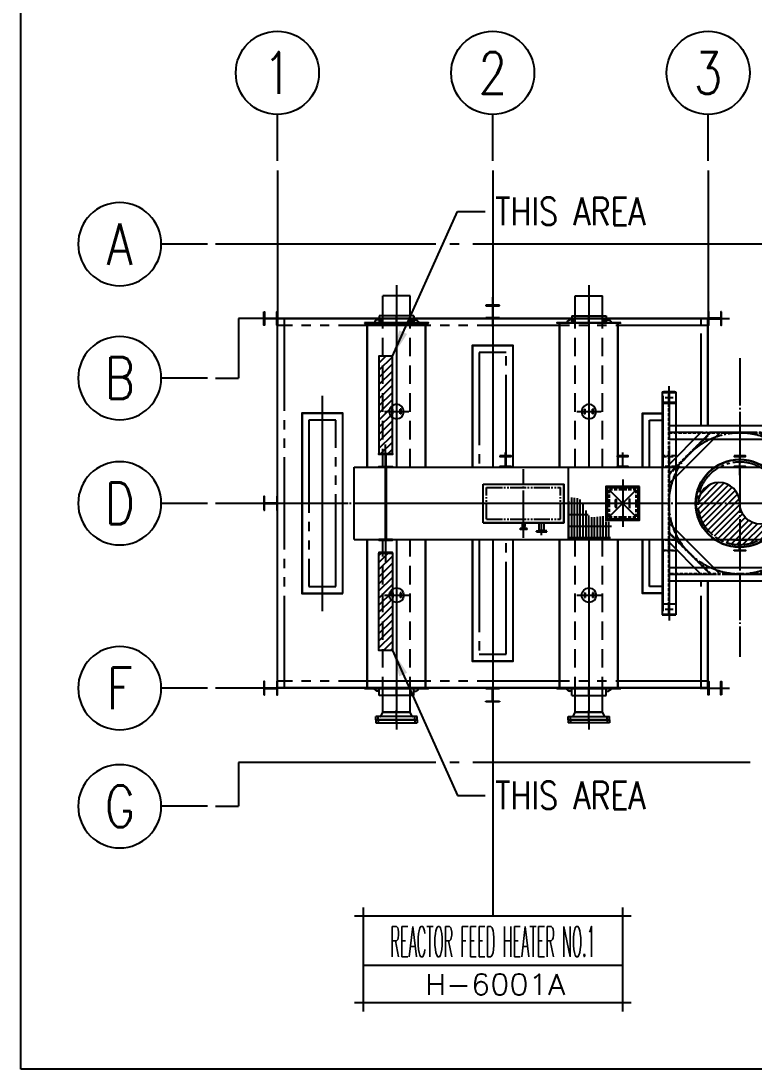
# Model space of a CAD drawing. Header units: millimetres. Extents: x 0 to 134087, y -49114 to 20834.
# Drawn here: x 85964 to 88740, y 8268 to 12235 of the extents above; entities that cross this region are included whole.
import ezdxf
from ezdxf.enums import TextEntityAlignment as Align

# ---------------------------------------------------------------- set-up
doc = ezdxf.new("R2010")
doc.units = ezdxf.units.MM
doc.header["$LTSCALE"] = 35
for name, pattern in [('JNK-CENTER', [34, 30, -1.5, 1, -1.5]), ('JNK-HIDDEN', [3, 2, -1]), ('JNK-PHANTOM', [15, 10, -1, 1, -1, 1, -1]), ('PHA', [30, 20, -2, 2, -2, 2, -2])]:
    doc.linetypes.add(name, pattern=pattern)
for name, color, linetype in [('CEN-R', 1, 'JNK-CENTER'), ('CON-C', 4, 'Continuous'), ('CON-G', 3, 'Continuous'), ('CON-W', 7, 'Continuous'), ('CON-Y', 2, 'Continuous'), ('Dim-W', 7, 'Continuous'), ('HID-Y', 2, 'JNK-HIDDEN'), ('LOGO-FRAME', 7, 'Continuous'), ('PAN-W', 6, 'PHA'), ('PHA-M', 6, 'JNK-PHANTOM'), ('STL-OBJT', 7, 'Continuous'), ('TITLE', 7, 'Continuous')]:
    doc.layers.add(name, color=color, linetype=linetype)
doc.layers.add('CONT-G', color=3, linetype='Continuous', lineweight=25)
doc.styles.add('SIMPLEX', font='simplex.shx', dxfattribs={"width": 0.8})
doc.dimstyles.new('DIM40', dxfattribs={"dimscale": 40, "dimtxt": 2.5, "dimasz": 2.5, "dimexe": 1, "dimexo": 1, "dimgap": 1, "dimtad": 1, "dimdec": 0, "dimdsep": 46, "dimtxsty": 'SIMPLEX', "dimcen": 0, "dimclrd": 7, "dimclre": 7, "dimclrt": 2, "dimadec": 1, "dimazin": 2, "dimtfac": 1, "dimtdec": 0, "dimtix": 1, "dimtmove": 2, "dimatfit": 2, "dimfxl": 1, "dimtolj": 1, "dimtzin": 0, "dimarcsym": 1})
pattern_1 = [(45, (55206.837, -3984.368), (-13.470384, 13.470384), [])]

# ---------------------------------------------------------------- blocks, each defined once
blk = doc.blocks.new("24'' FLG")
at = {"layer": 'CEN-R'}
for p, q in [((0, -228), (0, 48)), ((-406, -171), (-406, -95)), ((-406, -165), (-406, -241)), ((0, -168), (0, -384)), ((406, -171), (406, -95)), ((406, -165), (406, -241))]:
    blk.add_line(p, q, dxfattribs=at)
at = {"layer": 'CON-G'}
for p, q in [((-350, -96), (-305, 0)), ((305, 0), (-305, 0)), ((350, -96), (305, 0)), ((458, -98), (-457, -98)), ((-457, -167), (-457, -98)), ((458, -167), (-457, -167)), ((-457, -170), (-457, -238)), ((-457, -170), (458, -170)), ((-346, -168), (-346, -167)), ((-346, -168), (-346, -170)), ((-346, -168), (346, -168)), ((346, -168), (-346, -168)), ((346, -168), (346, -167)), ((346, -168), (346, -170)), ((458, -167), (458, -98)), ((458, -170), (458, -238)), ((-457, -238), (458, -238))]:
    blk.add_line(p, q, dxfattribs=at)
for centre, start, end in [((-354, -94), 270, 334.7554), ((354, -94), 205.2446, 270)]:
    blk.add_arc(centre, 4.5, start, end, dxfattribs=at)
at = {"layer": 'CONT-G'}
blk.add_line((-305, 0), (305, 0), dxfattribs=at)
blk.add_line((-305, 0), (305, 0), dxfattribs=at)
blk = doc.blocks.new('A$C751203EC')
at = {"layer": 'CEN-R'}
for p, q in [((-20, 0), (75, 0)), ((0, 20), (0, -20))]:
    blk.add_line(p, q, dxfattribs=at)
at = {"layer": 'CON-G'}
for p, q in [((0, 8), (75, 8)), ((0, -8), (75, -8))]:
    blk.add_line(p, q, dxfattribs=at)
blk.add_arc((0, 0), 8, 90, 270, dxfattribs=at)
blk = doc.blocks.new('SPRING SUPPORT BASE')
at = {"layer": 'CEN-R'}
blk.add_line((-270, 0), (270, 0), dxfattribs=at)
at = {"layer": 'CONT-G'}
for p, q in [((-100, 50), (-100, -50)), ((-100, 50), (-80, 50)), ((-80, 50), (-80, -50)), ((80, 50), (80, -50)), ((100, 50), (80, 50)), ((100, 50), (100, -50)), ((-100, -50), (-80, -50)), ((100, -50), (80, -50))]:
    blk.add_line(p, q, dxfattribs=at)
blk.add_circle((0, 0), 162, dxfattribs=at)
blk = doc.blocks.new('A$C1FAD331D')
at = {"layer": 'CEN-R'}
for p, q in [((0, 532), (0, -532)), ((-300, -300), (300, 300)), ((300, -300), (-300, 300)), ((532, 0), (-532, 0)), ((-150, 104), (-150, -104)), ((150, 104), (150, -104))]:
    blk.add_line(p, q, dxfattribs=at)
blk.add_lwpolyline([(345, 345), (-345, 345), (-345, -345), (345, -345)], close=True, dxfattribs=at)
at = {"layer": 'CONT-G'}
blk.add_lwpolyline([(375, 375), (-375, 375), (-375, -375), (375, -375)], close=True, dxfattribs=at)
for points in [[(-158, -80), (-158, 80, -1), (-142, 80), (-142, -80, -1)], [(158, -80), (158, 80, 1), (142, 80), (142, -80, 1)]]:
    blk.add_lwpolyline(points, format="xyb", close=True, dxfattribs=at)
at = {"layer": 'HID-Y'}
blk.add_lwpolyline([(300, 300), (-300, 300), (-300, -300), (300, -300)], close=True, dxfattribs=at)
blk = doc.blocks.new("4'' O2")
at = {"layer": 'CEN-R'}
blk.add_line((275.61, 0), (0, 0), dxfattribs=at)
at = {"layer": 'CON-Y'}
for p, q in [((200, 57.15), (0, 57.15)), ((167, -67.45), (167, 67.45)), ((171.5, 67.45), (167, 67.45)), ((200, 58.05), (167, 58.05)), ((176, 71.15), (176, 114.5)), ((176, 114.5), (176, 71.95)), ((200, -78.6), (200, 78.6)), ((200, -78.6), (200, 78.6)), ((200, -57.15), (0, -57.15)), ((200, -58.05), (167, -58.05)), ((171.5, -67.45), (167, -67.45)), ((176, -114.5), (176, -71.95)), ((200, -78.6), (198.4, -78.6)), ((198.4, -114.5), (198.4, -78.6))]:
    blk.add_line(p, q, dxfattribs=at)
for centre, start, end in [((171.5, 71.95), 270, 0), ((171.5, -71.95), 0, 90)]:
    blk.add_arc(centre, 4.5, start, end, dxfattribs=at)
at = {"layer": 'HID-Y', "ltscale": 0.2}
for p, q in [((203, 95.25), (173, 95.25)), ((198.4, 114.5), (176, 114.5)), ((198.4, 104.75), (176, 104.75)), ((198.4, 85.75), (176, 85.75)), ((198.4, 78.6), (198.4, 114.5)), ((200, 78.6), (198.4, 78.6)), ((203, -95.25), (173, -95.25)), ((198.4, -85.75), (176, -85.75)), ((198.4, -104.75), (176, -104.75)), ((198.4, -114.5), (176, -114.5))]:
    blk.add_line(p, q, dxfattribs=at)
for points in [[(198.4, 85.75), (198.4, 104.75), (176, 85.75), (176, 104.75)], [(198.4, -104.75), (198.4, -85.75), (176, -104.75), (176, -85.75)]]:
    blk.add_solid(points, dxfattribs=at)
blk = doc.blocks.new('N-FLG SIDE 1.50 300 WNRF')
at = {"layer": 'CEN-R'}
for p, q in [((-57, 3), (-57, -27)), ((0, 15), (0, -166)), ((57, 3), (57, -27))]:
    blk.add_line(p, q, dxfattribs=at)
at = {"layer": 'CON-G'}
blk.add_line((-24, -68), (24, -68), dxfattribs=at)
at = {"layer": 'CON-Y'}
for p, q in [((-36, 0), (-36, -2)), ((-36, 0), (36, 0)), ((-20, 0), (-20, -68)), ((20, 0), (20, -68)), ((36, 0), (36, -2)), ((-78, -2), (-36, -2)), ((-78, -2), (-78, -21)), ((-78, -21), (-39, -21)), ((-68, -2), (-68, -21)), ((-46, -2), (-46, -21)), ((-34, -24), (-24, -68)), ((-24, -68), (24, -68)), ((-24, -150), (-24, -68)), ((-24, -150), (24, -150)), ((34, -24), (24, -68)), ((24, -68), (24, -150)), ((36, -2), (78, -2)), ((39, -21), (78, -21)), ((46, -2), (46, -21)), ((68, -2), (68, -21)), ((78, -2), (78, -21))]:
    blk.add_line(p, q, dxfattribs=at)
for centre, start, end in [((-39, -26), 12.8618, 90), ((39, -26), 90, 167.1382)]:
    blk.add_arc(centre, 4.5, start, end, dxfattribs=at)
blk = doc.blocks.new('A$C0E694495')
at = {"layer": 'CON-G'}
blk.add_blockref('N-FLG SIDE 1.50 300 WNRF', (0, 150), dxfattribs=at)
blk = doc.blocks.new('pipesec')
at = {"layer": 'CON-W'}
for p, q in [((0.121, 0.485), (0.485, 0.121)), ((0.244, 0.437), (0.437, 0.244)), ((0.248, 0.284), (0.499, 0.033)), ((0.23, 0.153), (0.489, -0.105)), ((0.247, 0.211), (0.498, -0.041)), ((0.012, 0), (0.36, -0.347)), ((0.075, 0.011), (0.394, -0.308)), ((0.126, 0.034), (0.425, -0.264)), ((0.169, 0.066), (0.451, -0.216)), ((0.204, 0.105), (0.473, -0.163)), ((-0.193, -0.092), (0.181, -0.466)), ((-0.156, -0.055), (0.232, -0.443)), ((-0.111, -0.026), (0.279, -0.415)), ((-0.056, -0.006), (0.321, -0.383)), ((-0.243, -0.191), (0.063, -0.496)), ((-0.223, -0.136), (0.125, -0.484)), ((-0.25, -0.258), (-0.008, -0.5)), ((-0.227, -0.355), (-0.105, -0.477))]:
    blk.add_line(p, q, dxfattribs=at)
blk.add_lwpolyline([(0, 0.5, -1), (0, 0, 1), (0, -0.5, 1)], format="xyb", dxfattribs=at)
blk = doc.blocks.new('H-6001')
at = {"layer": 'Dim-W'}
h = blk.add_hatch(dxfattribs=at)
h.set_pattern_fill('GRATE', color=256, scale=80, angle=90)
h.set_pattern_definition([(90, (-597175.414, 26974.9), (-63.5, 4e-15), []), (180, (-597175.41, 26974.9), (-3e-14, -254), [])])
edge = h.paths.add_edge_path()
edge.add_line((-3801, 47), (-3786, 47))
edge.add_line((-3786, 47), (-3786, 127))
edge.add_spline(control_points=[(-3786, 127), (-3677, 133), (-3578, 124), (-3516, 64)], knot_values=[1300.876929, 1300.876929, 1300.876929, 1300.876929, 1586.519068, 1586.519068, 1586.519068, 1586.519068], degree=3, periodic=0)
edge.add_line((-3516, 64), (-3516, 47))
edge.add_line((-3516, 47), (-3501, 47))
edge.add_spline(control_points=[(-3501, 47), (-3428, -45), (-3418, -397), (-3096, -280), (-2993, -282)], knot_values=[571.801899, 571.801899, 571.801899, 571.801899, 948.279745, 1276.576733, 1276.576733, 1276.576733, 1276.576733], degree=3, periodic=0)
edge.add_line((-2993, -282), (-2993, -369))
edge.add_line((-2993, -369), (-3058, -369))
edge.add_line((-3058, -369), (-3058, -371))
edge.add_arc((-3054, -371), 4, 180, 270)
edge.add_line((-3054, -375), (-3008, -375))
edge.add_arc((-3008, -383), 8.5, 0, 90, ccw=False)
edge.add_line((-2999, -383), (-2999, -430))
edge.add_arc((-2995, -430), 4, 180, 270)
edge.add_line((-2995, -434), (-2993, -434))
edge.add_line((-2993, -434), (-2993, -803))
edge.add_line((-2993, -803), (-3801, -803))
edge.add_line((-3801, -803), (-3801, 47))
edge = h.paths.add_edge_path()
edge.add_line((-2993, -413), (-2856, -413))
edge.add_spline(control_points=[(-2858, -404), (-2836, -504), (-2855, -654), (-2873, -803)], knot_values=[0, 0, 0, 0, 325.063606, 325.063606, 325.063606, 325.063606], degree=3, periodic=0)
edge.add_line((-2873, -803), (-2993, -803))
edge.add_line((-2993, -803), (-2993, -413))
edge = h.paths.add_edge_path()
edge.add_spline(control_points=[(-2993, -282), (-2977, -282), (-2906, -290), (-2871, -344), (-2858, -404)], knot_values=[325.063606, 325.063606, 325.063606, 325.063606, 375.743217, 571.801899, 571.801899, 571.801899, 571.801899], degree=3, periodic=0)
edge.add_line((-2860, -394), (-2993, -394))
edge.add_line((-2993, -394), (-2993, -369))
edge.add_line((-2993, -369), (-2993, -282))
h = blk.add_hatch(dxfattribs=at)
h.set_pattern_fill('GRATE', color=256, scale=80, angle=90)
h.set_pattern_definition([(90, (-603975.414, 26974.9), (-63.5, 4e-15), []), (180, (-603975.41, 26974.9), (-3e-14, -254), [])])
edge = h.paths.add_edge_path()
edge.add_line((3801, 47), (3786, 47))
edge.add_line((3786, 47), (3786, 127))
edge.add_spline(control_points=[(3786, 127), (3677, 133), (3578, 124), (3516, 64)], knot_values=[1300.876929, 1300.876929, 1300.876929, 1300.876929, 1586.519068, 1586.519068, 1586.519068, 1586.519068], degree=3, periodic=0)
edge.add_line((3516, 64), (3516, 47))
edge.add_line((3516, 47), (3501, 47))
edge.add_spline(control_points=[(3501, 47), (3428, -45), (3418, -397), (3096, -280), (2993, -282)], knot_values=[571.801899, 571.801899, 571.801899, 571.801899, 948.279745, 1276.576733, 1276.576733, 1276.576733, 1276.576733], degree=3, periodic=0)
edge.add_line((2993, -282), (2993, -369))
edge.add_line((2993, -369), (3058, -369))
edge.add_line((3058, -369), (3058, -371))
edge.add_arc((3054, -371), 4, 270, 360, ccw=False)
edge.add_line((3054, -375), (3008, -375))
edge.add_arc((3008, -383), 8.5, 450, 540)
edge.add_line((2999, -383), (2999, -430))
edge.add_arc((2995, -430), 4, 270, 360, ccw=False)
edge.add_line((2995, -434), (2993, -434))
edge.add_line((2993, -434), (2993, -803))
edge.add_line((2993, -803), (3801, -803))
edge.add_line((3801, -803), (3801, 47))
edge = h.paths.add_edge_path()
edge.add_line((2993, -413), (2856, -413))
edge.add_spline(control_points=[(2858, -404), (2836, -504), (2855, -654), (2873, -803)], knot_values=[0, 0, 0, 0, 325.063606, 325.063606, 325.063606, 325.063606], degree=3, periodic=0)
edge.add_line((2873, -803), (2993, -803))
edge.add_line((2993, -803), (2993, -413))
edge = h.paths.add_edge_path()
edge.add_spline(control_points=[(2993, -282), (2977, -282), (2906, -290), (2871, -344), (2858, -404)], knot_values=[325.063606, 325.063606, 325.063606, 325.063606, 375.743217, 571.801899, 571.801899, 571.801899, 571.801899], degree=3, periodic=0)
edge.add_line((2860, -394), (2993, -394))
edge.add_line((2993, -394), (2993, -369))
edge.add_line((2993, -369), (2993, -282))
at = {"layer": 'CEN-R'}
for p, q in [((0, 3222), (0, -3407)), ((-1570, 2505), (-1570, 2600)), ((1570, 2505), (1570, 2600)), ((-1658, 2350), (-1482, 2350)), ((-1570, 2475), (-1570, -2475)), ((1658, 2350), (1482, 2350)), ((1570, -2475), (1570, 2475)), ((1570, 1570), (-1570, 1570)), ((-650, 1570), (-1570, 650)), ((1570, 650), (650, 1570)), ((-7863, 803), (-7863, 1303)), ((7863, 803), (7863, 1303)), ((-4800, -761), (-4800, 761)), ((4800, -761), (4800, 761)), ((10325, 0), (-10078, 0)), ((-1570, -650), (-650, -1570)), ((650, -1570), (1570, -650)), ((-7863, -803), (-7863, -1303)), ((7863, -803), (7863, -1303)), ((-1570, -1570), (1570, -1570)), ((-1570, -2100), (-1570, -2600)), ((1570, -2100), (1570, -2600)), ((-1658, -2350), (-1482, -2350)), ((1658, -2350), (1482, -2350))]:
    blk.add_line(p, q, dxfattribs=at)
at = {"layer": 'CEN-R', "ltscale": 0.5}
for p, q in [((-5200, 803), (-5200, 1130)), ((-2600, 803), (-2600, 1130)), ((-1570, 803), (-1570, 1130)), ((0, 628), (0, 955)), ((1570, 803), (1570, 1130)), ((2600, 803), (2600, 1130)), ((5200, 803), (5200, 1130)), ((0, -628), (0, -955)), ((-1570, -803), (-1570, -1130)), ((1570, -803), (1570, -1130))]:
    blk.add_line(p, q, dxfattribs=at)
at = {"layer": 'CEN-R'}
blk.add_circle((0, 0), 1570, dxfattribs=at)
at = {"layer": 'CON-G'}
for p, q in [((-5700, 430), (-3900, 430)), ((-5700, -430), (-5700, 430)), ((-5700, 425), (-3900, 425)), ((-5695, -430), (-5695, 430)), ((-3905, -430), (-3905, 430)), ((-3900, -430), (-3900, 430)), ((5700, 430), (3900, 430)), ((3900, -430), (3900, 430)), ((5700, 425), (3900, 425)), ((3905, -430), (3905, 430)), ((5695, -430), (5695, 430)), ((5700, -430), (5700, 430)), ((-5700, -425), (-3900, -425)), ((-5700, -430), (-3900, -430)), ((5700, -425), (3900, -425)), ((5700, -430), (3900, -430))]:
    blk.add_line(p, q, dxfattribs=at)
for radius in [980, 970]:
    blk.add_circle((0, 0), radius, dxfattribs=at)
at = {"layer": 'CONT-G'}
for p, q in [((-1720, 2475), (-1420, 2475)), ((-1720, 2475), (-1720, -2475)), ((-1420, 2475), (-1420, -2475)), ((1420, -2475), (1420, 2475)), ((1720, 2475), (1420, 2475)), ((1720, -2475), (1720, 2475)), ((1570, 1720), (-1570, 1720)), ((-862, 1570), (-1570, 862)), ((-438, 1570), (-1570, 438)), ((1570, 1420), (-1570, 1420)), ((1570, 438), (438, 1570)), ((1570, 862), (862, 1570)), ((-8563, -803), (-8563, 803)), ((-8563, 803), (-7863, 803)), ((-7863, 803), (7863, 803)), ((-7863, -803), (-7863, 803)), ((-7850, 803), (-7850, -803)), ((-3800, -803), (-3800, 803)), ((3800, -803), (3800, 803)), ((7850, 803), (7850, -803)), ((7863, -803), (7863, 803)), ((8363, 803), (7863, 803)), ((8363, -803), (8363, 803)), ((-1570, -438), (-438, -1570)), ((438, -1570), (1570, -438)), ((-8563, -803), (-7863, -803)), ((-7863, -803), (7863, -803)), ((-1570, -862), (-862, -1570)), ((862, -1570), (1570, -862)), ((8363, -803), (7863, -803)), ((-1570, -1420), (1570, -1420)), ((-1570, -1720), (1570, -1720)), ((-1720, -2475), (-1420, -2475)), ((1720, -2475), (1420, -2475))]:
    blk.add_line(p, q, dxfattribs=at)
for points in [[(-7713, 1103), (-7713, 1088), (-7840, 1088, 0.414214), (-7858, 1070), (-7858, 836, 0.414214), (-7840, 818), (-7713, 818), (-7713, 803), (-8013, 803), (-8013, 818), (-7886, 818, 0.414214), (-7868, 836), (-7868, 1070, 0.414214), (-7886, 1088), (-8013, 1088), (-8013, 1103)], [(-5325, 1053), (-5325, 1039), (-5220, 1039, -0.414214), (-5204, 1023), (-5204, 833, -0.414214), (-5220, 817), (-5325, 817), (-5325, 803), (-5075, 803), (-5075, 817), (-5180, 817, -0.414214), (-5196, 833), (-5196, 1023, -0.414214), (-5180, 1039), (-5075, 1039), (-5075, 1053)], [(-2725, 1053), (-2725, 1039), (-2620, 1039, -0.414214), (-2604, 1023), (-2604, 833, -0.414214), (-2620, 817), (-2725, 817), (-2725, 803), (-2475, 803), (-2475, 817), (-2580, 817, -0.414214), (-2596, 833), (-2596, 1023, -0.414214), (-2580, 1039), (-2475, 1039), (-2475, 1053)], [(-125, 1053), (-125, 1039), (-20, 1039, -0.414214), (-4, 1023), (-4, 833, -0.414214), (-20, 817), (-125, 817), (-125, 803), (125, 803), (125, 817), (20, 817, -0.414214), (4, 833), (4, 1023, -0.414214), (20, 1039), (125, 1039), (125, 1053)], [(2475, 1053), (2475, 1039), (2580, 1039, -0.414214), (2596, 1023), (2596, 833, -0.414214), (2580, 817), (2475, 817), (2475, 803), (2725, 803), (2725, 817), (2620, 817, -0.414214), (2604, 833), (2604, 1023, -0.414214), (2620, 1039), (2725, 1039), (2725, 1053)], [(5075, 1053), (5075, 1039), (5180, 1039, -0.414214), (5196, 1023), (5196, 833, -0.414214), (5180, 817), (5075, 817), (5075, 803), (5325, 803), (5325, 817), (5220, 817, -0.414214), (5204, 833), (5204, 1023, -0.414214), (5220, 1039), (5325, 1039), (5325, 1053)], [(7713, 1103), (7713, 1088), (7840, 1088, -0.414214), (7858, 1070), (7858, 836, -0.414214), (7840, 818), (7713, 818), (7713, 803), (8013, 803), (8013, 818), (7886, 818, -0.414214), (7868, 836), (7868, 1070, -0.414214), (7886, 1088), (8013, 1088), (8013, 1103)], [(-7713, -1103), (-7713, -1088), (-7840, -1088, -0.414214), (-7858, -1070), (-7858, -836, -0.414214), (-7840, -818), (-7713, -818), (-7713, -803), (-8013, -803), (-8013, -818), (-7886, -818, -0.414214), (-7868, -836), (-7868, -1070, -0.414214), (-7886, -1088), (-8013, -1088), (-8013, -1103)], [(-125, -1053), (-125, -1039), (-20, -1039, 0.414214), (-4, -1023), (-4, -833, 0.414214), (-20, -817), (-125, -817), (-125, -803), (125, -803), (125, -817), (20, -817, 0.414214), (4, -833), (4, -1023, 0.414214), (20, -1039), (125, -1039), (125, -1053)], [(7713, -1103), (7713, -1088), (7840, -1088, 0.414214), (7858, -1070), (7858, -836, 0.414214), (7840, -818), (7713, -818), (7713, -803), (8013, -803), (8013, -818), (7886, -818, 0.414214), (7868, -836), (7868, -1070, 0.414214), (7886, -1088), (8013, -1088), (8013, -1103)]]:
    blk.add_lwpolyline(points, format="xyb", close=True, dxfattribs=at)
at = {"layer": 'HID-Y'}
for p, q in [((-1576, -2475), (-1576, 2475)), ((-1564, -2475), (-1564, 2475)), ((1564, 2475), (1564, -2475)), ((1576, 2475), (1576, -2475)), ((-1570, 1576), (1570, 1576)), ((-1570, 641), (-641, 1570)), ((-1570, 660), (-660, 1570)), ((-1570, 1564), (1570, 1564)), ((641, 1570), (1570, 641)), ((660, 1570), (1570, 660)), ((-641, -1570), (-1570, -641)), ((-660, -1570), (-1570, -660)), ((1570, -641), (641, -1570)), ((1570, -660), (660, -1570)), ((1570, -1564), (-1570, -1564)), ((1570, -1576), (-1570, -1576))]:
    blk.add_line(p, q, dxfattribs=at)
for points in [[(-1695, 1053), (-1695, 1039), (-1590, 1039, -0.414214), (-1574, 1023), (-1574, 833, -0.414214), (-1590, 817), (-1695, 817), (-1695, 803), (-1445, 803), (-1445, 817), (-1550, 817, -0.414214), (-1566, 833), (-1566, 1023, -0.414214), (-1550, 1039), (-1445, 1039), (-1445, 1053)], [(1445, 1053), (1445, 1039), (1550, 1039, -0.414214), (1566, 1023), (1566, 833, -0.414214), (1550, 817), (1445, 817), (1445, 803), (1695, 803), (1695, 817), (1590, 817, -0.414214), (1574, 833), (1574, 1023, -0.414214), (1590, 1039), (1695, 1039), (1695, 1053)], [(-1695, -1053), (-1695, -1039), (-1590, -1039, 0.414214), (-1574, -1023), (-1574, -833, 0.414214), (-1590, -817), (-1695, -817), (-1695, -803), (-1445, -803), (-1445, -817), (-1550, -817, 0.414214), (-1566, -833), (-1566, -1023, 0.414214), (-1550, -1039), (-1445, -1039), (-1445, -1053)], [(1445, -1053), (1445, -1039), (1550, -1039, 0.414214), (1566, -1023), (1566, -833, 0.414214), (1550, -817), (1445, -817), (1445, -803), (1695, -803), (1695, -817), (1590, -817, 0.414214), (1574, -833), (1574, -1023, 0.414214), (1590, -1039), (1695, -1039), (1695, -1053)]]:
    blk.add_lwpolyline(points, format="xyb", close=True, dxfattribs=at)
at = {"layer": 'PAN-W'}
blk.add_circle((0, 0), 924, dxfattribs=at)
at = {"layer": 'PHA-M'}
for p, q in [((-5620, 350), (-3980, 350)), ((-5620, -350), (-5620, 350)), ((-3980, -350), (-3980, 350)), ((5620, 350), (3980, 350)), ((3980, -350), (3980, 350)), ((5620, -350), (5620, 350)), ((-5620, -350), (-3980, -350)), ((5620, -350), (3980, -350))]:
    blk.add_line(p, q, dxfattribs=at)
for points in [[(-1695, 2475), (-1695, 2461), (-1590, 2461, -0.414214), (-1574, 2445), (-1574, 2255, -0.414214), (-1590, 2239), (-1695, 2239), (-1695, 2225), (-1445, 2225), (-1445, 2239), (-1550, 2239, -0.414214), (-1566, 2255), (-1566, 2445, -0.414214), (-1550, 2461), (-1445, 2461), (-1445, 2475)], [(1695, 2475), (1695, 2461), (1590, 2461, 0.414214), (1574, 2445), (1574, 2255, 0.414214), (1590, 2239), (1695, 2239), (1695, 2225), (1445, 2225), (1445, 2239), (1550, 2239, 0.414214), (1566, 2255), (1566, 2445, 0.414214), (1550, 2461), (1445, 2461), (1445, 2475)], [(-1695, -2475), (-1695, -2461), (-1590, -2461, 0.414214), (-1574, -2445), (-1574, -2255, 0.414214), (-1590, -2239), (-1695, -2239), (-1695, -2225), (-1445, -2225), (-1445, -2239), (-1550, -2239, 0.414214), (-1566, -2255), (-1566, -2445, 0.414214), (-1550, -2461), (-1445, -2461), (-1445, -2475)], [(1695, -2475), (1695, -2461), (1590, -2461, -0.414214), (1574, -2445), (1574, -2255, -0.414214), (1590, -2239), (1695, -2239), (1695, -2225), (1445, -2225), (1445, -2239), (1550, -2239, -0.414214), (1566, -2255), (1566, -2445, -0.414214), (1550, -2461), (1445, -2461), (1445, -2475)]]:
    blk.add_lwpolyline(points, format="xyb", close=True, dxfattribs=at)
at = {"layer": 'Dim-W'}
blk.add_blockref('A$C1FAD331D', (-2600, 0), dxfattribs=at)
at = {"layer": 'Dim-W', "xscale": -1}
blk.add_blockref('A$C1FAD331D', (2600, 0), dxfattribs=at)
at = {"layer": 'Dim-W', "xscale": 1848, "yscale": 1848, "zscale": 1848, "rotation": 270}
blk.add_blockref('pipesec', (0, 0), dxfattribs=at)
at = {"layer": 'Dim-W', "rotation": 180}
blk.add_blockref('A$C0E694495', (-4800, -430), dxfattribs=at)
at = {"layer": 'Dim-W', "xscale": -1, "rotation": 180}
blk.add_blockref('A$C0E694495', (4800, -430), dxfattribs=at)
blk.add_blockref('A$C0E694495', (4800, -430), dxfattribs=at)
at = {"layer": 'TITLE', "rotation": 270}
blk.add_blockref("4'' O2", (-4400, -430), dxfattribs=at)
at = {"layer": 'TITLE', "xscale": -1, "rotation": 90}
blk.add_blockref("4'' O2", (4400, -430), dxfattribs=at)
blk.add_blockref("4'' O2", (4400, -430), dxfattribs=at)
blk = doc.blocks.new('col-line')
at = {"layer": 'CON-Y'}
blk.add_line((0, 3), (0, 8), dxfattribs=at)
blk.add_circle((0, 12.5), 4.5, dxfattribs=at)
at = {"layer": 'CON-C', "style": 'SIMPLEX', "width": 0.8}
blk.add_attdef('1', text='', height=4.5, dxfattribs=at).set_placement((0, 12.5), align=Align.MIDDLE_CENTER)
blk = doc.blocks.new('NAMETAG')
at = {"layer": 'CON-W'}
for p, q in [((-16, 0), (16, 0)), ((-15, 1), (-15, -11)), ((15, 1), (15, -11)), ((-15, -5.7), (15, -5.7)), ((-16, -10), (16, -10))]:
    blk.add_line(p, q, dxfattribs=at)
at = {"layer": 'CON-C', "style": 'SIMPLEX', "width": 0.8}
blk.add_attdef('HEATER', text='', height=3.5, dxfattribs=at).set_placement((-0.04, -4.68), align=Align.CENTER)
at = {"layer": 'CON-G', "style": 'SIMPLEX', "width": 0.992635}
blk.add_attdef('NO.\\H-0000-0', text='', height=2.4, dxfattribs=at).set_placement((-13.7, -9.08), (13.64, -9.08), align=Align.FIT)

msp = doc.modelspace()

# ---------------------------------------------------------------- hatches: boundary and pattern name
h = msp.add_hatch()
h.set_pattern_fill('ANSI31', color=256, scale=6)
h.set_pattern_definition(pattern_1)
h.paths.add_polyline_path([(87370.4426, 10597.4441), (87319.2551, 10597.4441), (87319.2551, 10966.09), (87370.4426, 10966.09)])
h = msp.add_hatch()
h.set_pattern_fill('ANSI31', color=256, scale=6)
h.set_pattern_definition(pattern_1)
h.paths.add_polyline_path([(87370.4426, 10221.0453), (87319.2551, 10221.0453), (87319.2551, 9852.3994), (87370.4426, 9852.3994)])

# ---------------------------------------------------------------- linework, layer by layer
for points in [[(87319.2551, 10597.4441), (87370.4426, 10597.4441), (87370.4426, 10966.09), (87319.2551, 10966.09)], [(87319.2551, 10221.0453), (87370.4426, 10221.0453), (87370.4426, 9852.3994), (87319.2551, 9852.3994)]]:
    msp.add_lwpolyline(points, close=True)
at = {"layer": 'CEN-R'}
for p, q in [((86934.837, 11669.4633), (86934.837, 11134.5716)), ((87750.5951, 11669.4633), (87750.5951, 11134.5716)), ((88566.3532, 11669.4633), (88566.3532, 11134.5716)), ((88725.4745, 11390.5091), (86700.9902, 11390.5091)), ((87386.3107, 11235.904), (87386.3107, 10546.2566)), ((87750.5951, 11235.904), (87750.5951, 10546.2566)), ((88114.8795, 11235.904), (88114.8795, 10546.2566)), ((86859.4518, 11108.9778), (86788.2227, 11108.9778)), ((86788.2227, 11108.9778), (86788.2227, 10883.3971)), ((87386.3107, 11090.8916), (87386.3107, 11118.8741)), ((88114.8795, 11090.8916), (88114.8795, 11118.8741)), ((87270.081, 11094.6349), (87270.081, 11088.9395)), ((87301.476, 11094.6349), (87301.476, 11088.9395)), ((87322.3263, 11094.6349), (87322.3263, 11088.9395)), ((87347.9201, 11094.6349), (87347.9201, 11088.9395)), ((87373.5138, 11094.6349), (87373.5138, 11088.9395)), ((87399.1076, 11094.6349), (87399.1076, 11088.9395)), ((87424.7013, 11094.6349), (87424.7013, 11088.9395)), ((87445.5517, 11094.6349), (87445.5517, 11088.9395)), ((87471.1455, 11094.6349), (87471.1455, 11088.9395)), ((87502.5405, 11094.6349), (87502.5405, 11088.9395)), ((87998.6497, 11094.6349), (87998.6497, 11088.9395)), ((88030.0447, 11094.6349), (88030.0447, 11088.9395)), ((88055.6385, 11094.6349), (88055.6385, 11088.9395)), ((88076.4888, 11094.6349), (88076.4888, 11088.9395)), ((88102.0826, 11094.6349), (88102.0826, 11088.9395)), ((88127.6763, 11094.6349), (88127.6763, 11088.9395)), ((88153.2701, 11094.6349), (88153.2701, 11088.9395)), ((88178.8638, 11094.6349), (88178.8638, 11088.9395)), ((88199.7142, 11094.6349), (88199.7142, 11088.9395)), ((88231.1092, 11094.6349), (88231.1092, 11088.9395)), ((86700.9902, 10883.3971), (86788.2227, 10883.3971)), ((87105.462, 10001.7922), (87105.462, 10816.6972)), ((88395.7282, 10546.2566), (88395.7282, 10816.6972)), ((86859.4518, 10409.2447), (86700.9902, 10409.2447)), ((88392.9982, 10409.2447), (86804.635, 10409.2447)), ((87386.3107, 10272.2328), (87386.3107, 9618.7903)), ((87750.5951, 10272.2328), (87750.5951, 9599.7194)), ((88114.8795, 10272.2328), (88114.8795, 9618.7903)), ((88395.7282, 10001.7922), (88395.7282, 10272.2328)), ((86859.4518, 9709.5116), (86700.9902, 9709.5116)), ((87270.081, 9706.792), (87270.081, 9712.4874)), ((87301.476, 9706.792), (87301.476, 9712.4874)), ((87322.3263, 9706.792), (87322.3263, 9712.4874)), ((87347.9201, 9706.792), (87347.9201, 9712.4874)), ((87373.5138, 9706.792), (87373.5138, 9712.4874)), ((87386.3107, 9682.5528), (87386.3107, 9710.5353)), ((87399.1076, 9706.792), (87399.1076, 9712.4874)), ((87424.7013, 9706.792), (87424.7013, 9712.4874)), ((87445.5517, 9706.792), (87445.5517, 9712.4874)), ((87471.1455, 9706.792), (87471.1455, 9712.4874)), ((87502.5405, 9706.792), (87502.5405, 9712.4874)), ((87998.6497, 9706.792), (87998.6497, 9712.4874)), ((88030.0447, 9706.792), (88030.0447, 9712.4874)), ((88055.6385, 9706.792), (88055.6385, 9712.4874)), ((88076.4888, 9706.792), (88076.4888, 9712.4874)), ((88102.0826, 9706.792), (88102.0826, 9712.4874)), ((88114.8795, 9682.5528), (88114.8795, 9710.5353)), ((88127.6763, 9706.792), (88127.6763, 9712.4874)), ((88153.2701, 9706.792), (88153.2701, 9712.4874)), ((88178.8638, 9706.792), (88178.8638, 9712.4874)), ((88199.7142, 9706.792), (88199.7142, 9712.4874)), ((88231.1092, 9706.792), (88231.1092, 9712.4874)), ((87750.5951, 9599.7194), (87750.5951, 8846.5524)), ((88725.4745, 9427.9803), (86788.2227, 9427.9803)), ((86788.2227, 9427.9803), (86788.2227, 9262.5655)), ((86700.9902, 9262.5655), (86788.2227, 9262.5655))]:
    msp.add_line(p, q, dxfattribs=at)
at = {"layer": 'CEN-R', "ltscale": 0.5}
for p, q in [((88836.6951, 11390.5091), (88725.4745, 11390.5091)), ((87750.5951, 11079.0466), (87750.5951, 11190.0966)), ((86964.9388, 11108.9778), (86853.7182, 11108.9778)), ((88536.0807, 11108.9778), (88647.3013, 11108.9778)), ((87750.5951, 9739.4428), (87750.5951, 9628.3929)), ((86964.9388, 9709.5116), (86700.9902, 9709.5116)), ((88536.422, 9709.5116), (88647.6426, 9709.5116))]:
    msp.add_line(p, q, dxfattribs=at)
at = {"layer": 'CON-C'}
for p, q in [((85963.5442, 8267.9767), (85963.5442, 20214.8082)), ((91247.3006, 8267.9767), (85963.5442, 8267.9767)), ((91247.3006, 8267.9767), (85963.5442, 8267.9767))]:
    msp.add_line(p, q, dxfattribs=at)
at = {"layer": 'CON-G'}
for p, q in [((87334.3213, 11118.8741), (87334.3213, 11194.2903)), ((87438.3001, 11118.8741), (87438.3001, 11194.2903)), ((88062.89, 11118.8741), (88062.89, 11194.2903)), ((88166.8689, 11118.8741), (88166.8689, 11194.2903)), ((88566.5238, 11108.9778), (86934.837, 11108.9778)), ((88566.5238, 11107.9541), (86934.837, 11107.9541)), ((88566.5238, 9710.5353), (86934.837, 9710.5353)), ((88566.5238, 9709.5116), (86934.837, 9709.5116)), ((87334.3213, 9618.7903), (87334.3213, 9682.5528)), ((87438.3001, 9618.7903), (87438.3001, 9682.5528)), ((88062.89, 9618.7903), (88062.89, 9682.5528)), ((88166.8689, 9618.7903), (88166.8689, 9682.5528))]:
    msp.add_line(p, q, dxfattribs=at)
at = {"layer": 'CON-G', "ltscale": 0.5}
for p, q in [((87776.1888, 11160.1653), (87725.0013, 11160.1653)), ((87725.0013, 11160.1653), (87725.0013, 11157.606)), ((87725.0013, 11157.606), (87746.6707, 11157.606)), ((87749.742, 11154.5347), (87749.742, 11114.6085)), ((87751.4482, 11114.6085), (87751.4482, 11154.5347)), ((87754.5195, 11157.606), (87776.1888, 11157.606)), ((87776.1888, 11157.606), (87776.1888, 11160.1653)), ((87746.6707, 11111.5372), (87725.0013, 11111.5372)), ((87725.0013, 11111.5372), (87725.0013, 11108.9778)), ((87725.0013, 11108.9778), (87776.1888, 11108.9778)), ((87776.1888, 11111.5372), (87754.5195, 11111.5372)), ((87776.1888, 11108.9778), (87776.1888, 11111.5372)), ((87725.0013, 9706.9522), (87725.0013, 9709.5116)), ((87725.0013, 9709.5116), (87776.1888, 9709.5116)), ((87746.6707, 9706.9522), (87725.0013, 9706.9522)), ((87749.742, 9663.9547), (87749.742, 9703.881)), ((87751.4482, 9703.881), (87751.4482, 9663.9547)), ((87776.1888, 9706.9522), (87754.5195, 9706.9522)), ((87776.1888, 9709.5116), (87776.1888, 9706.9522)), ((87725.0013, 9658.3241), (87725.0013, 9660.8835)), ((87725.0013, 9660.8835), (87746.6707, 9660.8835)), ((87776.1888, 9658.3241), (87725.0013, 9658.3241)), ((87754.5195, 9660.8835), (87776.1888, 9660.8835)), ((87776.1888, 9660.8835), (87776.1888, 9658.3241))]:
    msp.add_line(p, q, dxfattribs=at)
at = {"layer": 'CON-G'}
for points in [[(87828.2295, 10546.2566), (87828.2295, 11006.4322), (87672.9607, 11006.4322), (87672.9607, 10546.2566)], [(87827.3763, 10546.2566), (87827.3763, 11005.5791), (87673.8138, 11005.5791), (87673.8138, 10546.2566)], [(88318.0938, 10546.2566), (88318.0938, 10750.4947), (88392.9982, 10750.4947)], [(88318.947, 10546.2566), (88318.947, 10749.6416), (88392.9982, 10749.6416)], [(87672.9607, 10272.2328), (87672.9607, 9812.0572), (87828.2295, 9812.0572), (87828.2295, 10272.2328)], [(87673.8138, 10272.2328), (87673.8138, 9812.9103), (87827.3763, 9812.9103), (87827.3763, 10272.2328)], [(88392.9982, 10067.9947), (88318.0938, 10067.9947), (88318.0938, 10272.2328)], [(88392.9982, 10068.8478), (88318.947, 10068.8478), (88318.947, 10272.2328)]]:
    msp.add_lwpolyline(points, dxfattribs=at)
for points in [[(87183.0963, 10067.9947), (87183.0963, 10750.4947), (87027.8276, 10750.4947), (87027.8276, 10067.9947)], [(87182.2432, 10068.8478), (87182.2432, 10749.6416), (87028.6807, 10749.6416), (87028.6807, 10068.8478)]]:
    msp.add_lwpolyline(points, close=True, dxfattribs=at)
at = {"layer": 'CON-G', "ltscale": 0.5}
for centre, start, end in [((87746.6707, 11154.5347), 0, 90), ((87754.5195, 11154.5347), 90, 180), ((87746.6707, 11114.6085), 270, 360), ((87754.5195, 11114.6085), 180, 270), ((87746.6707, 9703.881), 0, 90), ((87754.5195, 9703.881), 90, 180), ((87746.6707, 9663.9547), 270, 360), ((87754.5195, 9663.9547), 180, 270)]:
    msp.add_arc(centre, 3.0713, start, end, dxfattribs=at)
at = {"layer": 'CON-W'}
for p, q in [((87617.4334, 11514.569), (87722.4334, 11514.569)), ((87617.4334, 9303.9204), (87722.4334, 9303.9204))]:
    msp.add_line(p, q, dxfattribs=at)
at = {"layer": 'CON-W', "const_width": 3.2419}
for points in [[(87270.081, 11093.2803), (87270.081, 11092.4272)], [(87270.081, 11091.9153), (87270.081, 11090.8916)], [(87301.476, 11093.2803), (87301.476, 11092.4272)], [(87301.476, 11091.9153), (87301.476, 11090.8916)], [(87322.3263, 11093.2803), (87322.3263, 11092.4272)], [(87322.3263, 11091.9153), (87322.3263, 11090.8916)], [(87347.9201, 11093.2803), (87347.9201, 11092.4272)], [(87347.9201, 11091.9153), (87347.9201, 11090.8916)], [(87373.5138, 11093.2803), (87373.5138, 11092.4272)], [(87373.5138, 11091.9153), (87373.5138, 11090.8916)], [(87399.1076, 11093.2803), (87399.1076, 11092.4272)], [(87399.1076, 11091.9153), (87399.1076, 11090.8916)], [(87424.7013, 11093.2803), (87424.7013, 11092.4272)], [(87424.7013, 11091.9153), (87424.7013, 11090.8916)], [(87445.5517, 11093.2803), (87445.5517, 11092.4272)], [(87445.5517, 11091.9153), (87445.5517, 11090.8916)], [(87471.1455, 11093.2803), (87471.1455, 11092.4272)], [(87471.1455, 11091.9153), (87471.1455, 11090.8916)], [(87502.5405, 11093.2803), (87502.5405, 11092.4272)], [(87502.5405, 11091.9153), (87502.5405, 11090.8916)], [(87998.6497, 11093.2803), (87998.6497, 11092.4272)], [(87998.6497, 11091.9153), (87998.6497, 11090.8916)], [(88030.0447, 11093.2803), (88030.0447, 11092.4272)], [(88030.0447, 11091.9153), (88030.0447, 11090.8916)], [(88055.6385, 11093.2803), (88055.6385, 11092.4272)], [(88055.6385, 11091.9153), (88055.6385, 11090.8916)], [(88076.4888, 11093.2803), (88076.4888, 11092.4272)], [(88076.4888, 11091.9153), (88076.4888, 11090.8916)], [(88102.0826, 11093.2803), (88102.0826, 11092.4272)], [(88102.0826, 11091.9153), (88102.0826, 11090.8916)], [(88127.6763, 11093.2803), (88127.6763, 11092.4272)], [(88127.6763, 11091.9153), (88127.6763, 11090.8916)], [(88153.2701, 11093.2803), (88153.2701, 11092.4272)], [(88153.2701, 11091.9153), (88153.2701, 11090.8916)], [(88178.8638, 11093.2803), (88178.8638, 11092.4272)], [(88178.8638, 11091.9153), (88178.8638, 11090.8916)], [(88199.7142, 11093.2803), (88199.7142, 11092.4272)], [(88199.7142, 11091.9153), (88199.7142, 11090.8916)], [(88231.1092, 11093.2803), (88231.1092, 11092.4272)], [(88231.1092, 11091.9153), (88231.1092, 11090.8916)], [(87270.081, 9709.5116), (87270.081, 9710.5353)], [(87270.081, 9708.1466), (87270.081, 9708.9997)], [(87301.476, 9709.5116), (87301.476, 9710.5353)], [(87301.476, 9708.1466), (87301.476, 9708.9997)], [(87322.3263, 9709.5116), (87322.3263, 9710.5353)], [(87322.3263, 9708.1466), (87322.3263, 9708.9997)], [(87347.9201, 9709.5116), (87347.9201, 9710.5353)], [(87347.9201, 9708.1466), (87347.9201, 9708.9997)], [(87373.5138, 9709.5116), (87373.5138, 9710.5353)], [(87373.5138, 9708.1466), (87373.5138, 9708.9997)], [(87399.1076, 9709.5116), (87399.1076, 9710.5353)], [(87399.1076, 9708.1466), (87399.1076, 9708.9997)], [(87424.7013, 9709.5116), (87424.7013, 9710.5353)], [(87424.7013, 9708.1466), (87424.7013, 9708.9997)], [(87445.5517, 9709.5116), (87445.5517, 9710.5353)], [(87445.5517, 9708.1466), (87445.5517, 9708.9997)], [(87471.1455, 9709.5116), (87471.1455, 9710.5353)], [(87471.1455, 9708.1466), (87471.1455, 9708.9997)], [(87502.5405, 9709.5116), (87502.5405, 9710.5353)], [(87502.5405, 9708.1466), (87502.5405, 9708.9997)], [(87998.6497, 9709.5116), (87998.6497, 9710.5353)], [(87998.6497, 9708.1466), (87998.6497, 9708.9997)], [(88030.0447, 9709.5116), (88030.0447, 9710.5353)], [(88030.0447, 9708.1466), (88030.0447, 9708.9997)], [(88055.6385, 9709.5116), (88055.6385, 9710.5353)], [(88055.6385, 9708.1466), (88055.6385, 9708.9997)], [(88076.4888, 9709.5116), (88076.4888, 9710.5353)], [(88076.4888, 9708.1466), (88076.4888, 9708.9997)], [(88102.0826, 9709.5116), (88102.0826, 9710.5353)], [(88102.0826, 9708.1466), (88102.0826, 9708.9997)], [(88127.6763, 9709.5116), (88127.6763, 9710.5353)], [(88127.6763, 9708.1466), (88127.6763, 9708.9997)], [(88153.2701, 9709.5116), (88153.2701, 9710.5353)], [(88153.2701, 9708.1466), (88153.2701, 9708.9997)], [(88178.8638, 9709.5116), (88178.8638, 9710.5353)], [(88178.8638, 9708.1466), (88178.8638, 9708.9997)], [(88199.7142, 9709.5116), (88199.7142, 9710.5353)], [(88199.7142, 9708.1466), (88199.7142, 9708.9997)], [(88231.1092, 9709.5116), (88231.1092, 9710.5353)], [(88231.1092, 9708.1466), (88231.1092, 9708.9997)]]:
    msp.add_lwpolyline(points, dxfattribs=at)
at = {"layer": 'CONT-G'}
for p, q in [((87438.3001, 11194.2903), (87334.3213, 11194.2903)), ((88062.89, 11194.2903), (88166.8689, 11194.2903)), ((86934.837, 9709.5116), (86934.837, 11108.9778)), ((86935.8607, 9709.5116), (86935.8607, 11108.9778)), ((87451.5918, 11118.8741), (87320.6883, 11118.8741)), ((87320.6883, 11118.8741), (87320.6883, 11093.2803)), ((87451.5918, 11118.8741), (87451.5918, 11093.2803)), ((88049.5983, 11118.8741), (88180.5018, 11118.8741)), ((88049.5983, 11118.8741), (88049.5983, 11093.2803)), ((88180.5018, 11118.8741), (88180.5018, 11093.2803)), ((88565.3295, 10702.7197), (88565.3295, 11108.9778)), ((88566.3532, 10702.7197), (88566.3532, 11108.9778)), ((87264.9622, 11091.9153), (87507.6592, 11091.9153)), ((87264.9622, 11090.8916), (87507.6592, 11090.8916)), ((87275.4044, 10546.2566), (87275.4044, 11090.8916)), ((87276.2576, 10546.2566), (87276.2576, 11090.8916)), ((87303.6258, 11098.3991), (87312.1571, 11103.5178)), ((87303.6258, 11098.3991), (87303.6258, 11093.2803)), ((87320.6883, 11103.5178), (87312.1571, 11103.5178)), ((87451.5918, 11103.5178), (87460.1231, 11103.5178)), ((87468.6543, 11098.3991), (87460.1231, 11103.5178)), ((87468.6543, 11098.3991), (87468.6543, 11093.2803)), ((87496.3638, 10546.2566), (87496.3638, 11090.8916)), ((87497.217, 10546.2566), (87497.217, 11090.8916)), ((88236.228, 11091.9153), (87993.531, 11091.9153)), ((88236.228, 11090.8916), (87993.531, 11090.8916)), ((88003.9732, 10546.2566), (88003.9732, 11090.8916)), ((88004.8263, 10546.2566), (88004.8263, 11090.8916)), ((88032.5358, 11098.3991), (88041.0671, 11103.5178)), ((88032.5358, 11098.3991), (88032.5358, 11093.2803)), ((88049.5983, 11103.5178), (88041.0671, 11103.5178)), ((88180.5018, 11103.5178), (88189.0331, 11103.5178)), ((88197.5643, 11098.3991), (88189.0331, 11103.5178)), ((88197.5643, 11098.3991), (88197.5643, 11093.2803)), ((88224.9326, 10546.2566), (88224.9326, 11090.8916)), ((88225.7857, 10546.2566), (88225.7857, 11090.8916)), ((87275.4044, 9709.5116), (87275.4044, 10272.2328)), ((87276.2576, 9709.5116), (87276.2576, 10272.2328)), ((87496.3638, 9709.5116), (87496.3638, 10272.2328)), ((87497.217, 9709.5116), (87497.217, 10272.2328)), ((88003.9732, 9709.5116), (88003.9732, 10272.2328)), ((88004.8263, 9709.5116), (88004.8263, 10272.2328)), ((88224.9326, 9709.5116), (88224.9326, 10272.2328)), ((88225.7857, 9709.5116), (88225.7857, 10272.2328)), ((88565.3295, 9709.5116), (88565.3295, 10115.7697)), ((88566.3532, 9709.5116), (88566.3532, 10115.7697)), ((87264.9622, 9710.5353), (87507.6592, 9710.5353)), ((87264.9622, 9709.5116), (87507.6592, 9709.5116)), ((87497.217, 9709.5116), (87275.4044, 9709.5116)), ((87303.6258, 9703.0278), (87303.6258, 9708.1466)), ((87303.6258, 9703.0278), (87312.1571, 9697.9091)), ((87320.6883, 9697.9091), (87312.1571, 9697.9091)), ((87320.6883, 9682.5528), (87320.6883, 9708.1466)), ((87451.5918, 9682.5528), (87320.6883, 9682.5528)), ((87451.5918, 9682.5528), (87451.5918, 9708.1466)), ((87451.5918, 9697.9091), (87460.1231, 9697.9091)), ((87468.6543, 9703.0278), (87460.1231, 9697.9091)), ((87468.6543, 9703.0278), (87468.6543, 9708.1466)), ((88236.228, 9710.5353), (87993.531, 9710.5353)), ((88236.228, 9709.5116), (87993.531, 9709.5116)), ((88003.9732, 9709.5116), (88225.7857, 9709.5116)), ((88032.5358, 9703.0278), (88032.5358, 9708.1466)), ((88032.5358, 9703.0278), (88041.0671, 9697.9091)), ((88049.5983, 9697.9091), (88041.0671, 9697.9091)), ((88049.5983, 9682.5528), (88049.5983, 9708.1466)), ((88049.5983, 9682.5528), (88180.5018, 9682.5528)), ((88180.5018, 9682.5528), (88180.5018, 9708.1466)), ((88180.5018, 9697.9091), (88189.0331, 9697.9091)), ((88197.5643, 9703.0278), (88189.0331, 9697.9091)), ((88197.5643, 9703.0278), (88197.5643, 9708.1466))]:
    msp.add_line(p, q, dxfattribs=at)
for points in [[(86883.6495, 11134.5716), (86886.2088, 11134.5716), (86886.2088, 11112.9022, 0.414213562), (86889.2801, 11109.831), (86929.2063, 11109.831, 0.414213562), (86932.2776, 11112.9022), (86932.2776, 11134.5716), (86934.837, 11134.5716), (86934.837, 11083.3841), (86932.2776, 11083.3841), (86932.2776, 11105.0535, 0.414213562), (86929.2063, 11108.1247), (86889.2801, 11108.1247, 0.414213562), (86886.2088, 11105.0535), (86886.2088, 11083.3841), (86883.6495, 11083.3841)], [(88617.5407, 11134.5716), (88614.9813, 11134.5716), (88614.9813, 11112.9022, -0.414213562), (88611.9101, 11109.831), (88571.9838, 11109.831, -0.414213562), (88568.9126, 11112.9022), (88568.9126, 11134.5716), (88566.3532, 11134.5716), (88566.3532, 11083.3841), (88568.9126, 11083.3841), (88568.9126, 11105.0535, -0.414213562), (88571.9838, 11108.1247), (88611.9101, 11108.1247, -0.414213562), (88614.9813, 11105.0535), (88614.9813, 11083.3841), (88617.5407, 11083.3841)], [(86883.6495, 10383.651), (86886.2088, 10383.651), (86886.2088, 10405.3203, -0.414213562), (86889.2801, 10408.3916), (86929.2063, 10408.3916, -0.414213562), (86932.2776, 10405.3203), (86932.2776, 10383.651), (86934.837, 10383.651), (86934.837, 10434.8385), (86932.2776, 10434.8385), (86932.2776, 10413.1691, -0.414213562), (86929.2063, 10410.0978), (86889.2801, 10410.0978, -0.414213562), (86886.2088, 10413.1691), (86886.2088, 10434.8385), (86883.6495, 10434.8385)], [(86883.6495, 9683.9178), (86886.2088, 9683.9178), (86886.2088, 9705.5872, -0.414213562), (86889.2801, 9708.6585), (86929.2063, 9708.6585, -0.414213562), (86932.2776, 9705.5872), (86932.2776, 9683.9178), (86934.837, 9683.9178), (86934.837, 9735.1053), (86932.2776, 9735.1053), (86932.2776, 9713.436, -0.414213562), (86929.2063, 9710.3647), (86889.2801, 9710.3647, -0.414213562), (86886.2088, 9713.436), (86886.2088, 9735.1053), (86883.6495, 9735.1053)], [(88617.5407, 9683.9178), (88614.9813, 9683.9178), (88614.9813, 9705.5872, 0.414213562), (88611.9101, 9708.6585), (88571.9838, 9708.6585, 0.414213562), (88568.9126, 9705.5872), (88568.9126, 9683.9178), (88566.3532, 9683.9178), (88566.3532, 9735.1053), (88568.9126, 9735.1053), (88568.9126, 9713.436, 0.414213562), (88571.9838, 9710.3647), (88611.9101, 9710.3647, 0.414213562), (88614.9813, 9713.436), (88614.9813, 9735.1053), (88617.5407, 9735.1053)]]:
    msp.add_lwpolyline(points, format="xyb", close=True, dxfattribs=at)
for points in [[(87264.9622, 11093.2803), (87264.9622, 11092.4272), (87507.6592, 11092.4272), (87507.6592, 11093.2803)], [(88236.228, 11093.2803), (88236.228, 11092.4272), (87993.531, 11092.4272), (87993.531, 11093.2803)], [(87264.9622, 9708.1466), (87264.9622, 9708.9997), (87507.6592, 9708.9997), (87507.6592, 9708.1466)], [(88236.228, 9708.1466), (88236.228, 9708.9997), (87993.531, 9708.9997), (87993.531, 9708.1466)]]:
    msp.add_lwpolyline(points, close=True, dxfattribs=at)
at = {"layer": 'Dim-W'}
for p, q in [((87507.6592, 11091.9153), (87507.6592, 11090.8916)), ((87993.531, 11091.9153), (87993.531, 11090.8916)), ((87507.6592, 9709.5116), (87507.6592, 9710.5353)), ((87993.531, 9709.5116), (87993.531, 9710.5353))]:
    msp.add_line(p, q, dxfattribs=at)
at = {"layer": 'HID-Y'}
for p, q in [((87334.3213, 10546.2566), (87334.3213, 11118.8741)), ((87438.3001, 10546.2566), (87438.3001, 11118.8741)), ((88062.89, 10546.2566), (88062.89, 11118.8741)), ((88166.8689, 10546.2566), (88166.8689, 11118.8741)), ((87334.3213, 9682.5528), (87334.3213, 10272.2328)), ((87438.3001, 9682.5528), (87438.3001, 10272.2328)), ((88062.89, 9682.5528), (88062.89, 10272.2328)), ((88166.8689, 9682.5528), (88166.8689, 10272.2328))]:
    msp.add_line(p, q, dxfattribs=at)
at = {"layer": 'PHA-M'}
for p, q in [((86961.4545, 9709.5116), (86961.4545, 11108.9778)), ((88539.7357, 10702.7197), (88539.7357, 11108.9778)), ((88566.5238, 11082.3603), (86934.837, 11082.3603)), ((88539.7357, 9709.5116), (88539.7357, 10115.7697)), ((88566.5238, 9736.1291), (86934.837, 9736.1291))]:
    msp.add_line(p, q, dxfattribs=at)
for points in [[(87801.7826, 10546.2566), (87801.7826, 10979.9853), (87699.4076, 10979.9853), (87699.4076, 10546.2566)], [(88344.5407, 10546.2566), (88344.5407, 10724.0478), (88392.9982, 10724.0478)], [(87699.4076, 10272.2328), (87699.4076, 9838.5041), (87801.7826, 9838.5041), (87801.7826, 10272.2328)], [(88392.9982, 10094.4416), (88344.5407, 10094.4416), (88344.5407, 10272.2328)]]:
    msp.add_lwpolyline(points, dxfattribs=at)
msp.add_lwpolyline([(87156.6495, 10094.4416), (87156.6495, 10724.0478), (87054.2745, 10724.0478), (87054.2745, 10094.4416)], close=True, dxfattribs=at)

# ---------------------------------------------------------------- block references
at = {"layer": 'CON-W', "xscale": 35, "yscale": 35, "zscale": 35}
for p, values in [((86934.837, 11601.385), {'1': '1'}), ((87750.5951, 11601.385), {'1': '2'}), ((88566.3532, 11601.385), {'1': '3'})]:
    msp.add_blockref('col-line', p, dxfattribs=at).add_auto_attribs(values)
at = {"layer": 'CON-W'}
ref = msp.add_blockref('col-line', (86775.1951, 11390.5091), dxfattribs=dict(at, xscale=-35, yscale=35, zscale=35, rotation=90))
ref.add_attrib('1', 'A', dxfattribs={"layer": 'CON-C', "height": 157.5, "style": 'SIMPLEX', "width": 0.8}).set_placement((86337.6951, 11390.5091), align=Align.MIDDLE_CENTER)
ref = msp.add_blockref('col-line', (86775.1951, 10883.3971), dxfattribs=dict(at, xscale=-35, yscale=35, zscale=35, rotation=90))
ref.add_attrib('1', 'B', dxfattribs={"layer": 'CON-C', "height": 157.5, "style": 'SIMPLEX', "width": 0.8}).set_placement((86337.6951, 10883.3971), align=Align.MIDDLE_CENTER)
ref = msp.add_blockref('col-line', (86775.1951, 10409.2447), dxfattribs=dict(at, xscale=-35, yscale=35, zscale=35, rotation=90))
ref.add_attrib('1', 'D', dxfattribs={"layer": 'CON-C', "height": 157.5, "style": 'SIMPLEX', "width": 0.8}).set_placement((86337.6951, 10409.2447), align=Align.MIDDLE_CENTER)
ref = msp.add_blockref('col-line', (86775.1951, 9709.5116), dxfattribs=dict(at, xscale=-35, yscale=35, zscale=35, rotation=90))
ref.add_attrib('1', 'F', dxfattribs={"layer": 'CON-C', "height": 157.5, "style": 'SIMPLEX', "width": 0.8}).set_placement((86337.6951, 9709.5116), align=Align.MIDDLE_CENTER)
ref = msp.add_blockref('col-line', (86775.1951, 9262.5655), dxfattribs=dict(at, xscale=-35, yscale=35, zscale=35, rotation=90))
ref.add_attrib('1', 'G', dxfattribs={"layer": 'CON-C', "height": 157.5, "style": 'SIMPLEX', "width": 0.8}).set_placement((86337.6951, 9262.5655), align=Align.MIDDLE_CENTER)
at = {"layer": 'Dim-W', "yscale": 0.170625, "zscale": 0.170625}
for name, p, xscale in [('H-6001', (88686.4732, 10409.2447), 0.170625), ('SPRING SUPPORT BASE', (87386.3107, 10061.7498), 0.170625), ('SPRING SUPPORT BASE', (88114.8795, 10061.7498), 0.170625), ("24'' FLG", (87386.3107, 9618.7903), 0.170625), ("24'' FLG", (88114.8795, 9618.7903), -0.170625)]:
    msp.add_blockref(name, p, dxfattribs=dict(at, xscale=xscale))
at = {"layer": 'Dim-W', "xscale": -0.170625, "yscale": 0.170625, "zscale": 0.170625, "rotation": 180}
for p in [(87386.3107, 10756.7396), (88114.8795, 10756.7396)]:
    msp.add_blockref('SPRING SUPPORT BASE', p, dxfattribs=at)
at = {"layer": 'LOGO-FRAME'}
ref = msp.add_blockref('NAMETAG', (87750.5951, 8846.5524), dxfattribs=dict(at, xscale=-32.76000000000001, yscale=32.76000000000001, zscale=32.76000000000001))
ref.add_attrib('HEATER', 'REACTOR FEED HEATER NO.1', dxfattribs={"layer": 'CON-C', "height": 114.66, "style": 'SIMPLEX', "width": 0.35}).set_placement((87751.9055, 8693.2356), align=Align.CENTER)
ref.add_attrib('NO.\\H-0000-0', '   H-6001A   ', dxfattribs={"layer": 'CON-G', "height": 78.624, "style": 'SIMPLEX', "width": 0.920096}).set_placement((87303.7487, 8549.0916), (88199.4071, 8549.0916), align=Align.FIT)
at = {"layer": 'STL-OBJT', "extrusion": (0, 0, -1), "xscale": 0.170625, "yscale": 0.170625, "zscale": -0.170625, "rotation": 270}
msp.add_blockref('A$C751203EC', (-87326.592, 11106.0772), dxfattribs=at)
at = {"layer": 'STL-OBJT', "yscale": 0.170625, "zscale": 0.170625}
for p, xscale, rotation in [((87446.0295, 11106.0772), 0.170625, 270), ((88055.1607, 11106.0772), -0.170625, 90), ((88174.5982, 11106.0772), 0.170625, 270)]:
    msp.add_blockref('A$C751203EC', p, dxfattribs=dict(at, xscale=xscale, rotation=rotation))

# ---------------------------------------------------------------- texts
at = {"layer": 'CON-G', "style": 'SIMPLEX', "width": 0.8}
for p in [(87760.1757, 11462.069), (87760.1757, 9251.4204)]:
    msp.add_text('THIS AREA', height=105, dxfattribs=at).set_placement(p)

# ---------------------------------------------------------------- leaders
at = {"layer": 'Dim-W'}
for points in [[(87370.4426, 10966.09), (87617.4334, 11514.569)], [(87370.4426, 9852.3994), (87617.4334, 9303.9204)]]:
    msp.add_leader(points, dimstyle='DIM40', override={"dimgap": 1, "dimtad": 0, "dimtix": 0}, dxfattribs=at)

doc.saveas('drawing.dxf')
